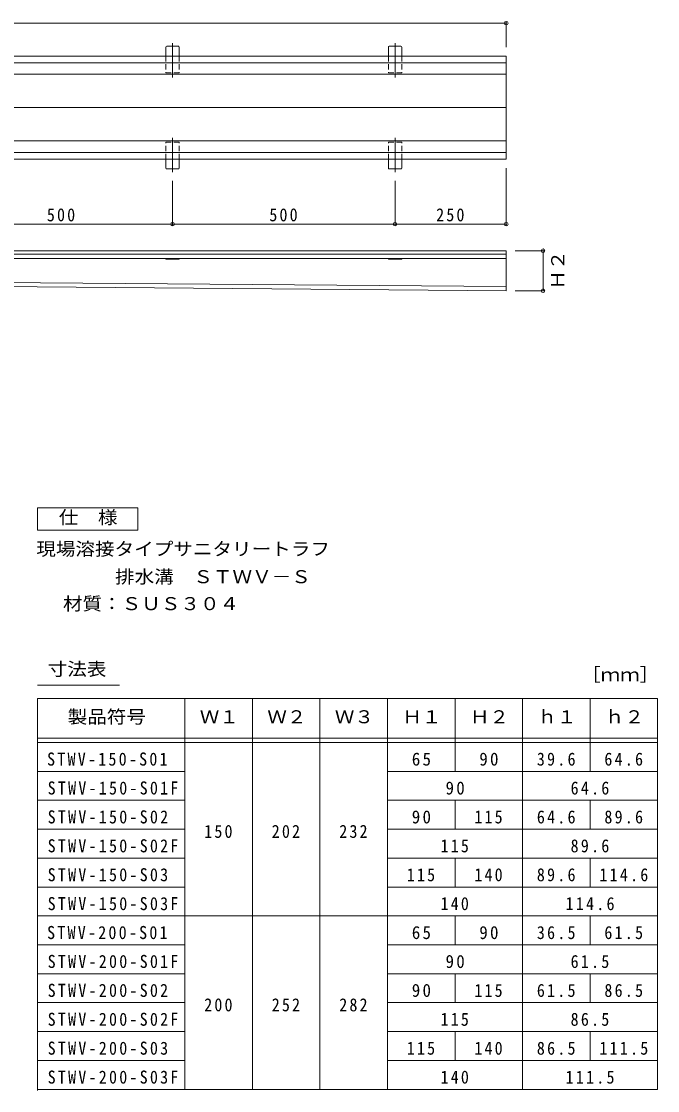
# Model space of a CAD drawing. Units: millimetres at full size, with parts at other scales. Extents: x -318 to 380, y -270 to 271.
# Drawn here: x 94.1 to 380.1, y -216.2 to 264.6 of the extents above; entities that cross this region are included whole.
import ezdxf
from ezdxf.enums import TextEntityAlignment as Align

# ---------------------------------------------------------------- set-up
doc = ezdxf.new("R2010")
doc.units = ezdxf.units.MM
doc.header["$LTSCALE"] = 2
doc.header["$PDMODE"] = 32
doc.header["$PDSIZE"] = 1.6
doc.linetypes.add('CHAIN2', pattern=[12, 9, -1, 1, -1])
doc.linetypes.add('DASHED1', pattern=[1.8, 1.2, -0.6])
for name, color, linetype, lineweight in [('0-2_仕上', 3, 'Continuous', 9), ('0-3_建具', 4, 'Continuous', 9), ('0-4_その他', 7, 'Continuous', 9), ('D-0', 7, 'Continuous', 9), ('D-5', 7, 'Continuous', 9)]:
    doc.layers.add(name, color=color, linetype=linetype, lineweight=lineweight)
doc.layers.add('D-F', color=2, linetype='Continuous')
doc.styles.add('ＭＳ ゴシック', font='')
doc.styles.get('ＭＳ ゴシック').set_extended_font_data('MS Gothic')

msp = doc.modelspace()

# ---------------------------------------------------------------- linework, layer by layer
at = {"layer": '0-2_仕上', "linetype": 'CHAIN2'}
for p, q in [((162.038, 254.88), (162.038, 239.41)), ((262.038, 254.88), (262.038, 239.41)), ((162.038, 196.883), (162.038, 212.354)), ((262.038, 196.883), (262.038, 212.354))]:
    msp.add_line(p, q, dxfattribs=at)
at = {"layer": '0-2_仕上'}
for p, q in [((159.038, 253.082), (159.038, 249.082)), ((159.438, 253.482), (164.638, 253.482)), ((165.038, 253.082), (165.038, 249.082)), ((259.038, 253.082), (259.038, 249.082)), ((259.438, 253.482), (264.638, 253.482)), ((265.038, 253.082), (265.038, 249.082)), ((159.038, 198.682), (159.038, 202.682)), ((165.038, 198.682), (165.038, 202.682)), ((259.038, 198.682), (259.038, 202.682)), ((265.038, 198.682), (265.038, 202.682)), ((159.438, 198.282), (164.638, 198.282)), ((259.438, 198.282), (264.638, 198.282)), ((159.038, 157.711), (159.038, 158.011)), ((159.038, 158.011), (165.038, 158.011)), ((159.038, 157.711), (165.038, 157.711)), ((165.038, 157.711), (165.038, 158.011)), ((259.038, 157.711), (259.038, 158.011)), ((259.038, 158.011), (265.038, 158.011)), ((259.038, 157.711), (265.038, 157.711)), ((265.038, 157.711), (265.038, 158.011))]:
    msp.add_line(p, q, dxfattribs=at)
at = {"layer": '0-2_仕上', "linetype": 'DASHED1'}
for p, q in [((159.038, 249.082), (159.038, 241.482)), ((165.038, 249.082), (165.038, 241.482)), ((259.038, 249.082), (259.038, 241.482)), ((265.038, 249.082), (265.038, 241.482)), ((159.038, 241.482), (165.038, 241.482)), ((259.038, 241.482), (265.038, 241.482)), ((159.038, 210.282), (165.038, 210.282)), ((159.038, 202.682), (159.038, 210.282)), ((165.038, 202.682), (165.038, 210.282)), ((259.038, 210.282), (265.038, 210.282)), ((259.038, 202.682), (259.038, 210.282)), ((265.038, 202.682), (265.038, 210.282))]:
    msp.add_line(p, q, dxfattribs=at)
at = {"layer": '0-2_仕上'}
for centre, start, end in [((159.438, 253.082), 90, 180), ((164.638, 253.082), 0, 90), ((259.438, 253.082), 90, 180), ((264.638, 253.082), 0, 90), ((159.438, 198.682), 180, 270), ((164.638, 198.682), 270, 0), ((259.438, 198.682), 180, 270), ((264.638, 198.682), 270, 0)]:
    msp.add_arc(centre, 0.4, start, end, dxfattribs=at)
at = {"layer": '0-3_建具'}
for p, q in [((312.038, 246.082), (-287.962, 246.082)), ((312.038, 240.882), (-287.962, 240.882)), ((312.038, 225.882), (-287.962, 225.882)), ((312.038, 210.882), (-287.962, 210.882)), ((312.038, 205.682), (-287.962, 205.682)), ((312.038, 202.682), (-287.962, 202.682)), ((-287.962, 161.511), (312.038, 161.511)), ((-287.962, 159.911), (312.038, 159.911)), ((312.038, 161.511), (312.038, 143.511)), ((-287.962, 158.011), (312.038, 158.011)), ((-282.962, 150.347), (312.038, 145.389)), ((-282.962, 148.469), (312.038, 143.511))]:
    msp.add_line(p, q, dxfattribs=at)
msp.add_lwpolyline([(312.038, 202.682), (312.038, 249.082), (-287.962, 249.082)], dxfattribs=at)
at = {"layer": '0-4_その他'}
for p, q in [((312.038, 264.449), (312.038, 253.082)), ((312.038, 263.849), (-287.962, 263.849)), ((312.038, 172.85), (312.038, 198.682)), ((162.038, 172.85), (162.038, 192.883)), ((262.038, 172.85), (262.038, 192.883)), ((62.038, 173.45), (162.038, 173.45)), ((162.038, 173.45), (262.038, 173.45)), ((262.038, 173.45), (312.038, 173.45)), ((329.196, 161.511), (316.038, 161.511)), ((328.596, 161.511), (328.596, 143.511)), ((329.196, 143.511), (316.038, 143.511))]:
    msp.add_line(p, q, dxfattribs=at)
for p in [(312.038, 263.849), (162.038, 173.45), (262.038, 173.45), (312.038, 173.45), (328.596, 161.511), (328.596, 143.511)]:
    msp.add_point(p, dxfattribs=at)
at = {"layer": 'D-0'}
for p, q in [((101.37, -33.811), (138.251, -33.811)), ((101.37, -39.788), (101.37, -216.16)), ((380.083, -39.788), (101.37, -39.788)), ((167.592, -215.6), (167.592, -39.788)), ((197.948, -39.788), (197.948, -215.6)), ((228.304, -39.788), (228.304, -215.6)), ((258.659, -39.788), (258.659, -215.6)), ((289.015, -39.788), (289.015, -72.6)), ((319.371, -39.788), (319.371, -215.6)), ((349.727, -39.788), (349.727, -72.6)), ((380.083, -215.6), (380.083, -39.788)), ((101.37, -57.711), (380.083, -57.711)), ((380.083, -59.6), (101.37, -59.6)), ((167.592, -72.6), (101.37, -72.6)), ((380.083, -72.6), (258.659, -72.6)), ((167.592, -85.6), (101.37, -85.6)), ((380.083, -85.6), (258.659, -85.6)), ((289.015, -85.6), (289.015, -98.6)), ((349.727, -85.6), (349.727, -98.6)), ((167.592, -98.6), (101.37, -98.6)), ((380.083, -98.6), (258.659, -98.6)), ((167.592, -111.6), (101.37, -111.6)), ((380.083, -111.6), (258.659, -111.6)), ((289.015, -111.6), (289.015, -124.6)), ((349.727, -111.6), (349.727, -124.6)), ((167.592, -124.6), (101.37, -124.6)), ((380.083, -124.6), (258.659, -124.6)), ((380.083, -137.6), (101.37, -137.6)), ((289.015, -137.6), (289.015, -150.6)), ((349.727, -137.6), (349.727, -150.6)), ((167.592, -150.6), (101.37, -150.6)), ((380.083, -150.6), (258.659, -150.6)), ((167.592, -163.6), (101.37, -163.6)), ((380.083, -163.6), (258.659, -163.6)), ((289.015, -163.6), (289.015, -176.6)), ((349.727, -163.6), (349.727, -176.6)), ((167.592, -176.6), (101.37, -176.6)), ((380.083, -176.6), (258.659, -176.6)), ((167.592, -189.6), (101.37, -189.6)), ((380.083, -189.6), (258.659, -189.6)), ((289.015, -189.6), (289.015, -202.6)), ((349.727, -189.6), (349.727, -202.6)), ((167.592, -202.6), (101.37, -202.6)), ((380.083, -202.6), (258.659, -202.6)), ((380.083, -215.6), (101.37, -215.6))]:
    msp.add_line(p, q, dxfattribs=at)
at = {"layer": 'D-5'}
msp.add_lwpolyline([(101.37, 35.921), (101.37, 45.921), (146.37, 45.921), (146.37, 35.921)], close=True, dxfattribs=at)

# ---------------------------------------------------------------- texts
at = {"layer": '0-4_その他', "color": 2, "style": 'ＭＳ ゴシック', "width": 1.1}
msp.add_text('Ｈ２', height=5.865, rotation=90, dxfattribs=at).set_placement((339.872, 144.011), align=Align.BOTTOM_LEFT)
at = {"layer": '0-4_その他', "color": 2, "char_height": 5.865, "attachment_point": 7, "style": 'ＭＳ ゴシック'}
for s, insert in [('\\T1.27;\\W0.9;500', (105.538, 174.65)), ('\\T1.27;\\W0.9;500', (205.538, 174.65)), ('\\T1.27;\\W0.9;250', (280.538, 174.65))]:
    msp.add_mtext(s, dxfattribs=dict(at, insert=insert))
at = {"layer": 'D-5', "color": 2, "style": 'ＭＳ ゴシック', "width": 1.1}
for s, p in [('仕\u3000様', (110.87, 36.921)), ('現場溶接タイプサニタリートラフ', (100.78, 22.733)), ('\u3000\u3000\u3000排水溝\u3000ＳＴＷＶ－Ｓ', (109.78, 10.246)), ('材質：ＳＵＳ３０４', (112.768, -1.866))]:
    msp.add_text(s, height=5.865, dxfattribs=at).set_placement(p, align=Align.BOTTOM_LEFT)
at = {"layer": 'D-F', "style": 'ＭＳ ゴシック', "width": 1.1}
for s, p in [('寸法表', (105.903, -31.261)), ('［ｍｍ］', (345.659, -33.811)), ('製品符号', (114.889, -52.75)), ('Ｗ１', (174.27, -52.75)), ('Ｗ２', (204.626, -52.75)), ('Ｗ３', (234.982, -52.75)), ('Ｈ１', (265.337, -52.75)), ('Ｈ２', (295.693, -52.75)), ('ｈ１', (326.049, -52.75)), ('ｈ２', (356.405, -52.75))]:
    msp.add_text(s, height=5.865, dxfattribs=at).set_placement(p, align=Align.BOTTOM_LEFT)
at = {"layer": 'D-F', "char_height": 5.865, "attachment_point": 7, "style": 'ＭＳ ゴシック'}
for s, insert in [('\\T1.28;\\W0.9;STWV-150-S01', (105.639, -70.1)), ('\\T1.27;\\W0.95;65', (269.587, -70.1)), ('\\T1.27;\\W0.95;90', (299.943, -70.1)), ('\\T1.28;\\W0.9;39.6', (325.799, -70.1)), ('\\T1.28;\\W0.9;64.6', (356.155, -70.1)), ('\\T1.28;\\W0.9;STWV-150-S01F', (105.889, -83.1)), ('\\T1.27;\\W0.95;90', (284.765, -83.1)), ('\\T1.28;\\W0.9;64.6', (340.977, -83.1)), ('\\T1.28;\\W0.9;STWV-150-S02', (105.889, -96.1)), ('\\T1.27;\\W0.95;90', (269.587, -96.1)), ('\\T1.27;\\W0.9;115', (297.693, -96.1)), ('\\T1.28;\\W0.9;64.6', (325.799, -96.1)), ('\\T1.28;\\W0.9;89.6', (356.155, -96.1)), ('\\T1.27;\\W0.9;150', (176.27, -102.6)), ('\\T1.27;\\W0.9;202', (206.626, -102.6)), ('\\T1.27;\\W0.9;232', (236.982, -102.6)), ('\\T1.28;\\W0.9;STWV-150-S02F', (105.889, -109.1)), ('\\T1.27;\\W0.9;115', (282.515, -109.1)), ('\\T1.28;\\W0.9;89.6', (340.977, -109.1)), ('\\T1.28;\\W0.9;STWV-150-S03', (105.889, -122.1)), ('\\T1.27;\\W0.9;115', (267.337, -122.1)), ('\\T1.27;\\W0.9;140', (297.693, -122.1)), ('\\T1.28;\\W0.9;89.6', (325.799, -122.1)), ('\\T1.28;\\W0.9;114.6', (353.905, -122.1)), ('\\T1.28;\\W0.9;STWV-150-S03F', (105.889, -135.1)), ('\\T1.27;\\W0.9;140', (282.515, -135.1)), ('\\T1.28;\\W0.9;114.6', (338.727, -135.1)), ('\\T1.28;\\W0.9;STWV-200-S01', (105.639, -148.1)), ('\\T1.27;\\W0.95;65', (269.587, -148.1)), ('\\T1.27;\\W0.95;90', (299.943, -148.1)), ('\\T1.28;\\W0.9;36.5', (325.799, -148.1)), ('\\T1.28;\\W0.9;61.5', (356.155, -148.1)), ('\\T1.28;\\W0.9;STWV-200-S01F', (105.889, -161.1)), ('\\T1.27;\\W0.95;90', (284.765, -161.1)), ('\\T1.28;\\W0.9;61.5', (340.977, -161.1)), ('\\T1.28;\\W0.9;STWV-200-S02', (105.889, -174.1)), ('\\T1.27;\\W0.95;90', (269.587, -174.1)), ('\\T1.28;\\W0.9;61.5', (325.799, -174.1)), ('\\T1.28;\\W0.9;86.5', (356.155, -174.1)), ('\\T1.27;\\W0.9;115', (297.693, -174.1)), ('\\T1.27;\\W0.9;200', (176.27, -180.6)), ('\\T1.27;\\W0.9;252', (206.626, -180.6)), ('\\T1.27;\\W0.9;282', (236.982, -180.6)), ('\\T1.28;\\W0.9;STWV-200-S02F', (105.889, -187.1)), ('\\T1.27;\\W0.9;115', (282.515, -187.1)), ('\\T1.28;\\W0.9;86.5', (340.977, -187.1)), ('\\T1.28;\\W0.9;STWV-200-S03', (105.889, -200.1)), ('\\T1.27;\\W0.9;115', (267.337, -200.1)), ('\\T1.27;\\W0.9;140', (297.693, -200.1)), ('\\T1.28;\\W0.9;86.5', (325.799, -200.1)), ('\\T1.28;\\W0.9;111.5', (353.905, -200.1)), ('\\T1.28;\\W0.9;STWV-200-S03F', (105.889, -213.1)), ('\\T1.27;\\W0.9;140', (282.515, -213.1)), ('\\T1.28;\\W0.9;111.5', (338.727, -213.1))]:
    msp.add_mtext(s, dxfattribs=dict(at, insert=insert))

doc.saveas('drawing.dxf')
